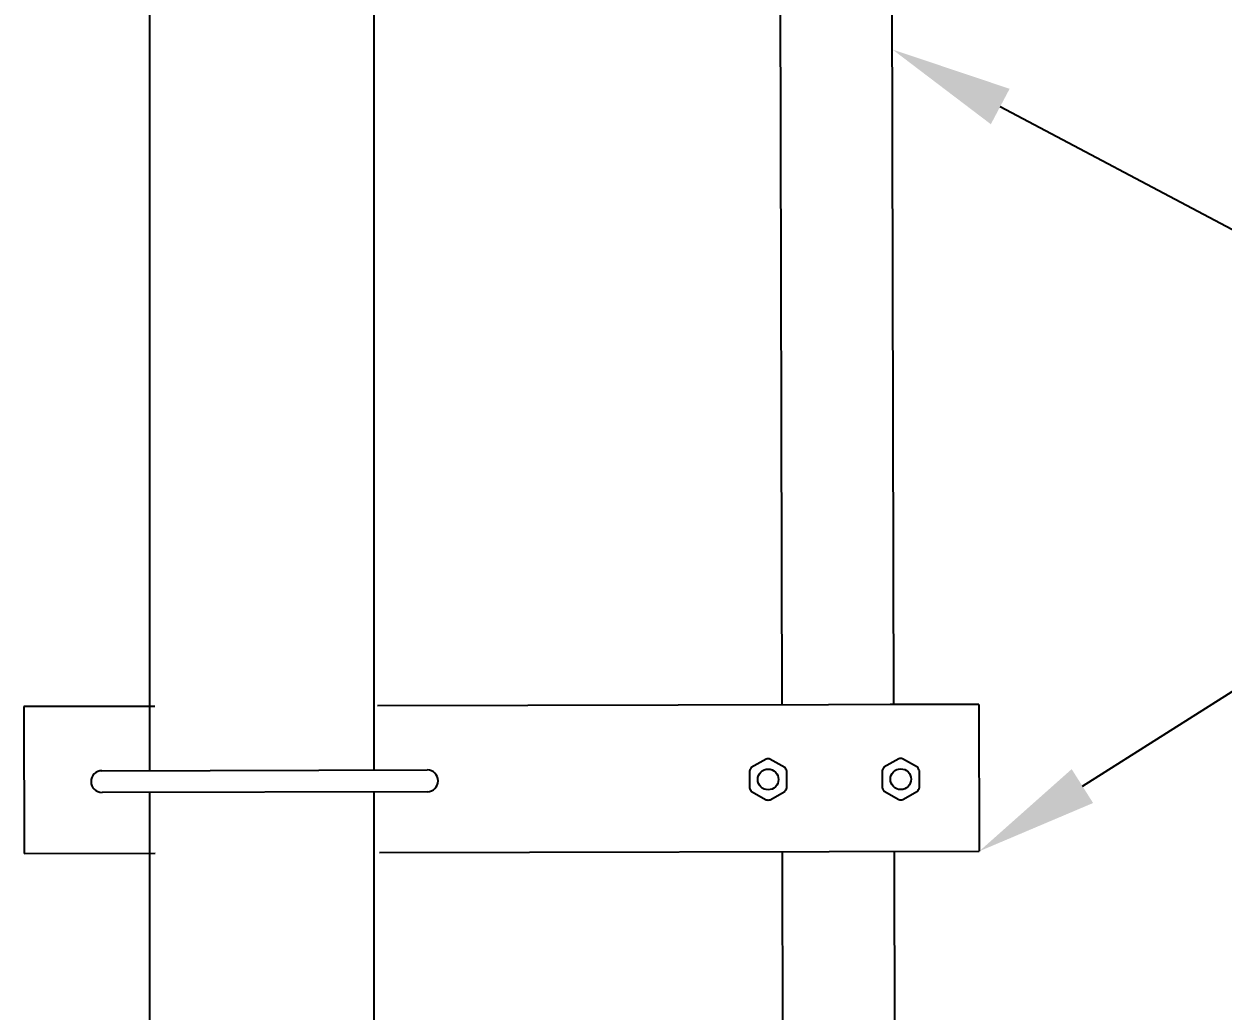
# Model space of a CAD drawing. Header units: millimetres. Extents: x -17263 to -7565, y 1486 to 4446.
# Drawn here: x -11116.2 to -10844.7, y 3537.9 to 3761.4 of the extents above; entities that cross this region are included whole.
import ezdxf
from ezdxf import colors
from ezdxf.entities.mleader import LeaderData, LeaderLine
from ezdxf.math import Vec2, Vec3

# ---------------------------------------------------------------- set-up
doc = ezdxf.new("R2010")
doc.units = ezdxf.units.MM
doc.layers.add('Canalización nueva', color=6, linetype='Continuous')
doc.styles.get("Standard").update_dxf_attribs({"font": 'arial.ttf'})

msp = doc.modelspace()

# ---------------------------------------------------------------- linework, layer by layer
for p, q in [((-11087.66, 3592.41), (-11087.66, 3911.2)), ((-11036.87, 3592.41), (-11036.87, 3911.2)), ((-11087.66, 2582.95), (-11087.66, 3587.46)), ((-11036.87, 2582.95), (-11036.87, 3587.46))]:
    msp.add_line(p, q)
at = {"layer": 'Canalización nueva'}
for p, q in [((-10944.54, 3607.23), (-10945.23, 3903.91)), ((-10919.2, 3607.29), (-10919.9, 3903.97)), ((-11086.55, 3606.89), (-11116.18, 3606.82)), ((-11086.55, 3606.89), (-11116.18, 3606.82)), ((-11086.55, 3606.89), (-11116.18, 3606.82)), ((-11116.18, 3606.82), (-11116.1, 3573.57)), ((-10899.96, 3607.33), (-11036.12, 3607.01)), ((-10899.96, 3607.33), (-10920.06, 3607.29)), ((-10899.96, 3607.33), (-10899.88, 3574.08)), ((-10948.15, 3594.96), (-10951.5, 3593.01)), ((-10918.11, 3595.03), (-10921.47, 3593.08)), ((-11098.52, 3592.32), (-11024.87, 3592.5)), ((-11024.87, 3587.55), (-11098.5, 3587.38)), ((-11116.1, 3573.57), (-11086.47, 3573.64)), ((-11035.67, 3573.76), (-10899.88, 3574.08)), ((-10944.44, 3568.34), (-10944.46, 3573.98)), ((-10942.16, 2597.77), (-10944.46, 3573.98)), ((-10916.82, 2597.83), (-10919.12, 3574.04))]:
    msp.add_line(p, q, dxfattribs=at)
at = {"layer": 'Canalización nueva', "linetype": 'Continuous'}
for p, q in [((-10943.92, 3593.03), (-10947.28, 3594.96)), ((-10913.88, 3593.1), (-10917.24, 3595.03)), ((-10951.94, 3592.26), (-10951.93, 3588.38)), ((-10951.94, 3592.26), (-10951.93, 3588.38)), ((-10943.47, 3588.4), (-10943.48, 3592.28)), ((-10943.47, 3588.4), (-10943.48, 3592.28)), ((-10921.9, 3592.33), (-10921.89, 3588.45)), ((-10921.9, 3592.33), (-10921.89, 3588.45)), ((-10913.43, 3588.47), (-10913.44, 3592.35)), ((-10913.43, 3588.47), (-10913.44, 3592.35)), ((-10951.49, 3587.63), (-10948.13, 3585.7)), ((-10951.49, 3587.63), (-10948.13, 3585.7)), ((-10947.26, 3585.7), (-10943.9, 3587.64)), ((-10947.26, 3585.7), (-10943.9, 3587.64)), ((-10921.45, 3587.7), (-10918.09, 3585.77)), ((-10921.45, 3587.7), (-10918.09, 3585.77)), ((-10917.22, 3585.77), (-10913.87, 3587.71)), ((-10917.22, 3585.77), (-10913.87, 3587.71))]:
    msp.add_line(p, q, dxfattribs=at)
at = {"layer": 'Canalización nueva'}
for centre in [(-10947.7, 3590.33), (-10917.67, 3590.4)]:
    msp.add_circle(centre, 2.35, dxfattribs=at)
at = {"layer": 'Canalización nueva', "linetype": 'Continuous'}
for centre, start, end in [((-10947.7, 3590.33), 84.7548, 95.5149), ((-10917.67, 3590.4), 84.7548, 95.5149), ((-10947.7, 3590.33), 144.7548, 155.5149), ((-10947.7, 3590.33), 24.7548, 35.5149), ((-10917.67, 3590.4), 144.7548, 155.5149), ((-10917.67, 3590.4), 24.7548, 35.5149), ((-10947.7, 3590.33), 204.7548, 215.5149), ((-10947.7, 3590.33), 324.7548, 335.5149), ((-10917.67, 3590.4), 204.7548, 215.5149), ((-10917.67, 3590.4), 324.7548, 335.5149), ((-10947.7, 3590.33), 264.7548, 275.5149), ((-10917.67, 3590.4), 264.7548, 275.5149)]:
    msp.add_arc(centre, 4.65, start, end, dxfattribs=at)
at = {"layer": 'Canalización nueva'}
for centre, start, end in [((-11098.51, 3589.85), 90.1348, 270.1348), ((-11024.87, 3590.02), 270.1347, 90.1347)]:
    msp.add_arc(centre, 2.47, start, end, dxfattribs=at)

# ---------------------------------------------------------------- leaders
ml = msp.add_multileader_mtext('Standard', dxfattribs=at)
ml.set_content('\\A1;{\\Fromans|c0;\\W0.85;Caño 1" }', color=256)
ml.set_leader_properties()
ml.build(insert=Vec2(0, 0))
ml.multileader.update_dxf_attribs({"dogleg_length": 0.36, "arrow_head_size": 27.61})
ctx = ml.context
ctx.base_point, ctx.char_height, ctx.arrow_head_size, ctx.landing_gap_size, ctx.plane_origin = Vec3(-10842.37, 3714.98), 15, 27.61, 0.00994, Vec3(-10981.95, 3717.31)
notes = []
notes.append((ctx, [(0, (1, 1, 0), (-10842.73, 3714.98), (1, 0), 0.36, [(0, [(-10919.55, 3755.63)], 0, [])])]))
ctx.mtext.insert, ctx.mtext.width, ctx.mtext.flow_direction = Vec3(-10842.36, 3722.48), 587.0217, 5
ml = msp.add_multileader_mtext('Standard', dxfattribs=at)
ml.set_content('\\A1;{\\Fromans|c0;\\W0.85;Planchuela laminada\\P25,4x4,7 mm }', color=256)
ml.set_leader_properties()
ml.build(insert=Vec2(0, 0))
ml.multileader.update_dxf_attribs({"dogleg_length": 0.36, "arrow_head_size": 27.61})
ctx = ml.context
ctx.base_point, ctx.char_height, ctx.arrow_head_size, ctx.landing_gap_size, ctx.plane_origin = Vec3(-10825.29, 3621.02), 15, 27.61, 0.00994, Vec3(-10863.11, 3520.6)
notes.append((ctx, [(0, (1, 1, 0), (-10825.65, 3621.02), (1, 0), 0.36, [(0, [(-10899.88, 3574.08)], 0, [])])]))
ctx.mtext.insert, ctx.mtext.width, ctx.mtext.flow_direction = Vec3(-10825.28, 3629.95), 587.0217, 5
for ctx, leaders in notes:
    for number, flags, end, landing, length, lines in leaders:
        leader = LeaderData()
        leader.index, (leader.has_last_leader_line, leader.has_dogleg_vector, leader.attachment_direction) = number, flags
        leader.last_leader_point, leader.dogleg_vector, leader.dogleg_length = Vec3(end), Vec3(landing), length
        for number, points, colour, breaks in lines:
            line = LeaderLine()
            line.index, line.vertices, line.color, line.breaks = number, Vec3.list(points), colors.encode_raw_color(colour), breaks
            leader.lines.append(line)
        ctx.leaders.append(leader)

doc.saveas('drawing.dxf')
